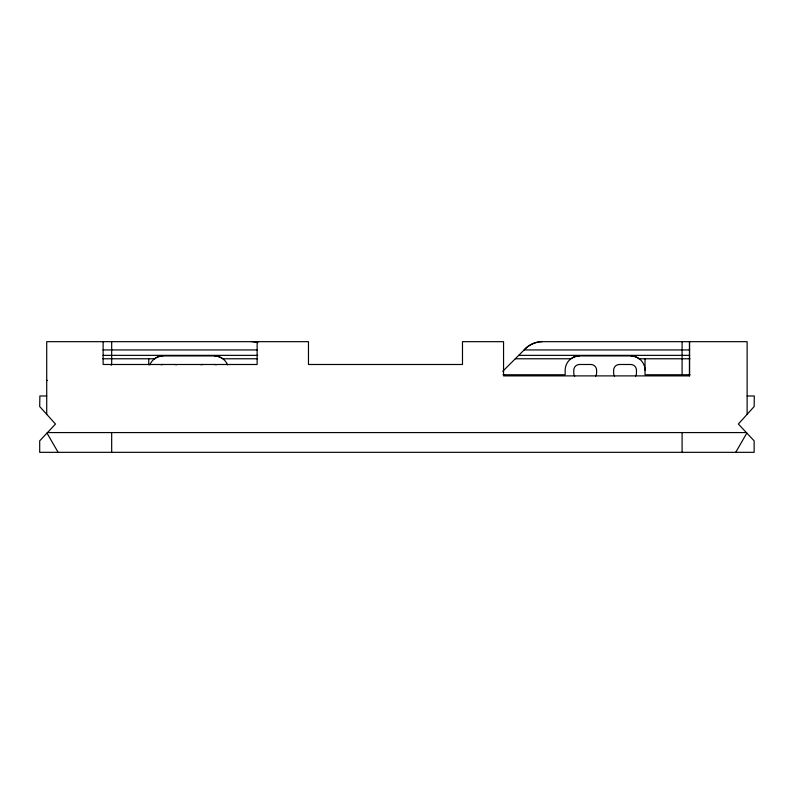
<?xml version="1.0" encoding="UTF-8"?>
<svg xmlns="http://www.w3.org/2000/svg" width="794" height="794" viewBox="0 0 794 794"><rect width="100%" height="100%" fill="white"/><g stroke="black" fill="none" stroke-linecap="round" stroke-linejoin="round"><path stroke-width="1.19" d="M682.096 452.332L682.096 432.571M689.51 375.89L689.51 341.668L689.51 375.89L503.555 375.89L503.555 341.668L462.485 341.668L462.485 364.486L308.469 364.486L308.469 341.668L257.137 341.668L257.137 364.486L103.121 364.486L103.121 341.668M735.72 452.332L746.836 433.077M502.681 371.394L524.139 349.936A24.445 22.579 0 0 1 542.421 341.559M573.844 357.092L570.906 358.779L515.296 358.779M103.012 349.936L257.296 349.936M689.619 349.936L524.139 349.936A25.1 25.1 0 0 1 542.431 341.668L747.124 341.668L747.124 414.329M103.012 355.355L257.732 355.355M518.71 355.355L689.619 355.355M102.813 358.779L154.502 358.779M257.474 358.779L222.866 358.779L219.928 357.092A10.947 7.742 0 0 0 214.35 355.911M639.269 358.779L689.966 358.779M502.979 374.758L565.159 374.758L565.159 370.193A14.332 14.332 0 0 1 579.56 355.93L630.625 355.93A14.332 14.332 0 0 1 645.026 370.193M689.966 374.758L645.026 374.758L645.026 358.779M46.717 380.455L47.491 380.455M46.717 395.978L39.859 395.978L39.7 406.558L55.491 424.036L39.7 440.859L39.7 452.332L754.141 452.332L754.141 440.859L738.351 424.036L754.141 406.558L754.3 395.978L747.124 395.978M47.481 432.571L746.36 432.571M47.005 433.077L58.121 452.332M682.096 341.668L682.096 374.758M148.756 358.779L148.756 364.774M111.676 341.668L111.676 364.774M111.676 432.571L111.676 452.332M111.11 364.486L111.11 365.131M46.717 414.329L46.717 341.668L251.351 341.668A25.1 25.1 0 0 1 257.673 342.561M614.596 376.158A5.756 5.756 0 0 1 613.643 373.041L613.643 370.193A5.707 5.707 0 0 1 619.35 364.486L630.764 364.486A5.707 5.707 0 0 1 636.46 370.193L636.46 373.041A5.756 5.756 0 0 1 635.498 376.187M574.717 376.148A5.756 5.756 0 0 1 573.774 373.041L573.774 370.193A5.707 5.707 0 0 1 579.471 364.486L590.885 364.486A5.707 5.707 0 0 1 596.592 370.193L596.592 373.041A5.756 5.756 0 0 1 595.619 376.187M149.788 364.922A14.332 14.332 0 0 1 163.147 355.93L214.221 355.93A14.332 14.332 0 0 1 227.58 364.922M154.602 358.838A12.128 8.585 0 0 1 163.008 355.811M630.773 355.811A12.128 8.585 0 0 1 639.18 358.838M174.482 364.486A5.707 5.707 0 0 1 176.367 364.833M161.093 364.813A5.707 5.707 0 0 1 163.018 364.486M214.35 364.486A5.707 5.707 0 0 1 216.246 364.833M200.971 364.813A5.707 5.707 0 0 1 202.897 364.486M573.864 357.102A10.947 7.742 0 0 1 579.422 355.911M251.351 341.559A24.445 22.579 0 0 1 257.822 342.581"/></g></svg>
